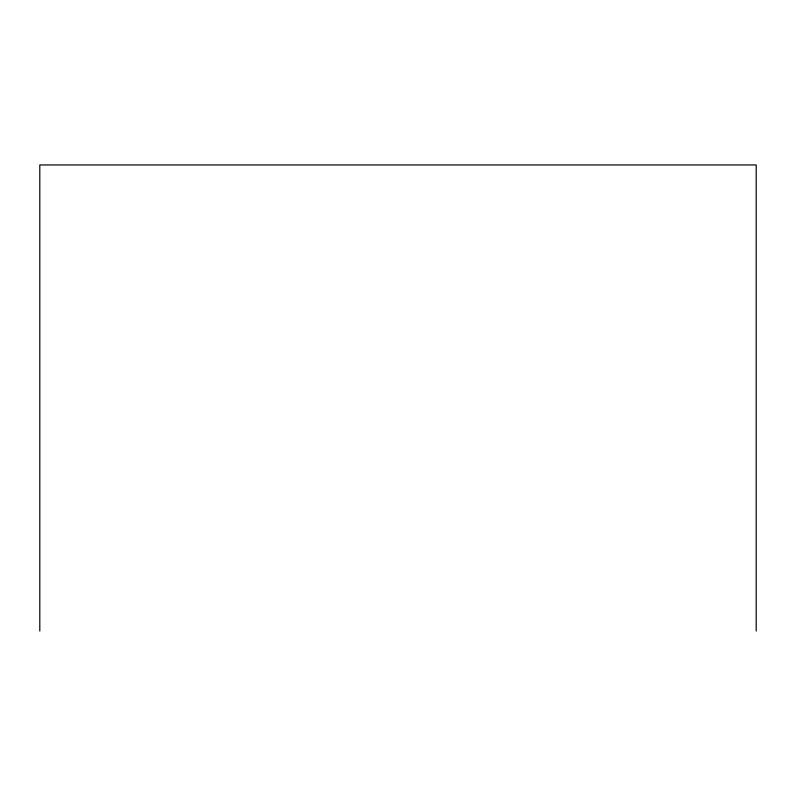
<?xml version="1.0" encoding="UTF-8"?>
<svg xmlns="http://www.w3.org/2000/svg" width="796" height="796" viewBox="0 0 796 796"><rect width="100%" height="100%" fill="white"/><g stroke="black" fill="none" stroke-linecap="round" stroke-linejoin="round"><path stroke-width="1.19" d="M756.2 631.049L756.2 164.951L39.8 164.951L39.8 631.049"/></g></svg>
